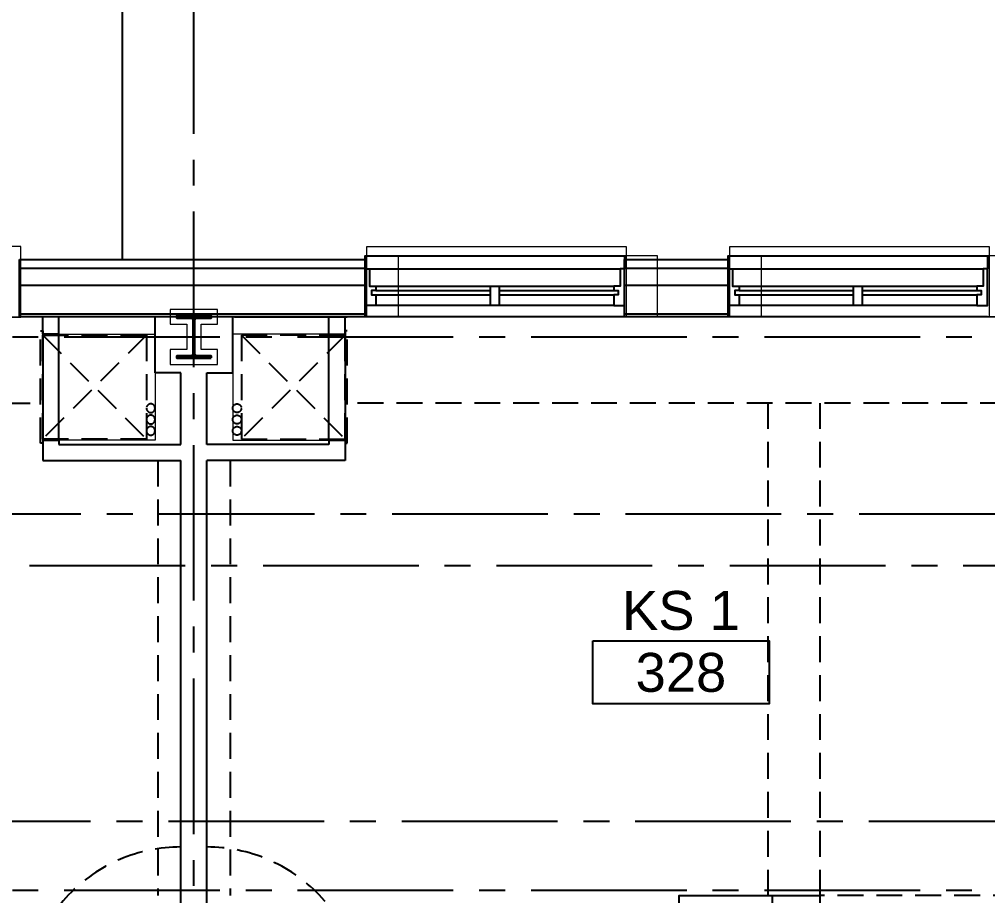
# Model space of a CAD drawing. Header units: inches. Extents: x 18000 to 22048, y 0 to 3165.
# Drawn here: x 20647.6 to 20871.6, y 1320 to 1522.7 of the extents above; entities that cross this region are included whole.
import ezdxf
from ezdxf.enums import TextEntityAlignment as Align

# ---------------------------------------------------------------- set-up
doc = ezdxf.new("R2010")
doc.units = ezdxf.units.IN
doc.header["$LTSCALE"] = 48
doc.header["$MEASUREMENT"] = 0
for name, pattern in [('CENTER2', [1.125, 0.75, -0.125, 0.125, -0.125]), ('HIDDEN', [0.375, 0.25, -0.125]), ('HIDDEN2', [0.1875, 0.125, -0.0625])]:
    doc.linetypes.add(name, pattern=pattern)
for name, color, linetype in [('_0_Objects', 8, 'Continuous'), ('A-Door', 8, 'Continuous'), ('A-Door-Head', 8, 'Continuous'), ('A-Flor-Case', 8, 'Continuous'), ('A-Flor-Case-Hidden', 8, 'HIDDEN2'), ('A-Flor-Outline', 8, 'Continuous'), ('A-Flor-Ovhd', 8, 'HIDDEN2'), ('A-Flor-Pfix', 8, 'Continuous'), ('A-Flor-Soffit', 8, 'HIDDEN2'), ('A-Flor-Wall Mtd Fixture', 8, 'Continuous'), ('A-Glaz', 8, 'Continuous'), ('A-Glaz-Sill', 8, 'Continuous'), ('A-Grid(3-32)', 8, 'CENTER2'), ('A-HVAC', 8, 'HIDDEN2'), ('A-Roof-Below', 8, 'Continuous'), ('A-Tag-Rm(3-32)', 8, 'Continuous'), ('A-Wall-Full', 8, 'Continuous'), ('A-Wall-Hatch', 8, 'Continuous')]:
    doc.layers.add(name, color=color, linetype=linetype)
for name, color, linetype, lineweight in [('A-Detl-Hatch', 8, 'Continuous', 18), ('S-Detl-Hatch', 8, 'Continuous', 18), ('S-Detl-Wide', 8, 'Continuous', 35)]:
    doc.layers.add(name, color=color, linetype=linetype, lineweight=lineweight)
doc.layers.add('G-Anno-Nplt', color=8, linetype='Continuous', lineweight=18, plot=False)
doc.layers.add('G-Anno-View', color=8, linetype='Continuous', lineweight=18, plot=False)
doc.styles.add('G1DIM', font='arial.ttf')
doc.styles.get("Standard").update_dxf_attribs({"font": 'arial.ttf'})
doc.dimstyles.new('Aec-Arch-I-96', dxfattribs={"dimscale": 96, "dimtxt": 0.09375, "dimasz": 0.0625, "dimexe": 0.0625, "dimexo": 0.0625, "dimgap": 0.03125, "dimtad": 1, "dimdec": 3, "dimzin": 3, "dimdsep": 46, "dimlunit": 4, "dimtxsty": 'G1DIM', "dimblk": 'ARCHTICK', "dimcen": 0.09375, "dimclrd": 256, "dimclre": 256, "dimclrt": 256, "dimazin": 2, "dimtfac": 0.75, "dimtdec": 3, "dimtix": 1, "dimtmove": 2, "dimatfit": 2, "dimldrblk": 'OPEN90', "dimfxl": 0.0625, "dimtolj": 1, "dimtzin": 0, "dimarcsym": 0})

# ---------------------------------------------------------------- blocks, each defined once
blk = doc.blocks.new('EXTERIOR WINDOW 4')
at = {"layer": 'A-Glaz'}
for p, q in [((3139.62, -8499), (3194.62, -8499)), ((3139.62, -8500), (3166.12, -8500)), ((3168.12, -8500), (3194.62, -8500)), ((3139.62, -8501), (3166.12, -8501)), ((3168.12, -8501), (3194.62, -8501))]:
    blk.add_line(p, q, dxfattribs=at)
for points in [[(3139.62, -8501), (3139.62, -8503.5), (3137.12, -8503.5), (3137.12, -8495), (3138.12, -8495), (3138.12, -8499), (3139.62, -8499), (3139.62, -8500), (3138.62, -8500), (3138.62, -8501), (3139.62, -8501)], [(3194.62, -8501), (3194.62, -8503.5), (3197.12, -8503.5), (3197.12, -8495), (3196.12, -8495), (3196.12, -8499), (3194.62, -8499), (3194.62, -8500), (3195.62, -8500), (3195.62, -8501), (3194.62, -8501)]]:
    blk.add_lwpolyline(points, dxfattribs=at)
blk.add_lwpolyline([(3168.12, -8503.5), (3166.12, -8503.5), (3166.12, -8499), (3168.12, -8499)], close=True, dxfattribs=at)
at = {"layer": 'A-Glaz-Sill'}
for p, q in [((3138.12, -8495), (3196.12, -8495)), ((3194.62, -8503.5), (3139.62, -8503.5)), ((3197.12, -8506.13), (3137.12, -8506.13))]:
    blk.add_line(p, q, dxfattribs=at)
blk.add_lwpolyline([(3137.12, -8495), (3137.12, -8492), (3197.12, -8492), (3197.12, -8495)], dxfattribs=at)
blk = doc.blocks.new('3RD FLOOR CORE & SHELL')
at = {"layer": 'A-Roof-Below'}
blk.add_lwpolyline([(-297.75, -14368), (-297.75, -14362.94), (-1344.13, -14168.11), (-1344.13, -14574.87)], dxfattribs=at)
at = {"layer": 'A-Wall-Full'}
for p, q in [((-1367.88, -14574.87), (-1287.88, -14574.87)), ((-1367.88, -14588.12), (-1367.88, -14574.87)), ((-1287.88, -14588.12), (-1287.88, -14574.87)), ((-1227.88, -14574.87), (-1203.88, -14574.87)), ((-1227.88, -14588.12), (-1227.88, -14574.87)), ((-1203.88, -14588.12), (-1203.88, -14574.87)), ((-1287.88, -14588.12), (-1367.88, -14588.12)), ((-1203.88, -14588.12), (-1227.88, -14588.12))]:
    blk.add_line(p, q, dxfattribs=at)
at = {"layer": 'A-Wall-Hatch'}
for p, q in [((-1367.88, -14576.87), (-1287.88, -14576.87)), ((-1227.88, -14576.87), (-1203.88, -14576.87)), ((-1287.88, -14580.87), (-1367.88, -14580.87)), ((-1203.88, -14580.87), (-1227.88, -14580.87)), ((-1287.88, -14587.5), (-1367.88, -14587.5)), ((-1203.88, -14587.5), (-1227.88, -14587.5))]:
    blk.add_line(p, q, dxfattribs=at)
for p in [(-4425, -6082), (-4341, -6082)]:
    blk.add_blockref('EXTERIOR WINDOW 4', p)
blk = doc.blocks.new('*U9')
at = {"layer": 'A-Detl-Hatch'}
h = blk.add_hatch(dxfattribs=at)
h.set_pattern_fill('ANSI32', color=256, scale=6, style=0)
h.set_pattern_definition([(45, (0, -4.865), (-1.591, 1.591), []), (45, (1.0607, -4.865), (-1.591, 1.591), [])])
edge = h.paths.add_edge_path()
edge.add_line((3.98, -9.73), (3.98, -9.295))
edge.add_line((3.98, -9.295), (0.645, -9.295))
edge.add_arc((0.645, -8.795), 0.5, 180, 270, ccw=False)
edge.add_line((0.145, -8.795), (0.145, -0.935))
edge.add_arc((0.645, -0.935), 0.5, 90, 180, ccw=False)
edge.add_line((0.645, -0.435), (3.98, -0.435))
edge.add_line((3.98, -0.435), (3.98, 0))
edge.add_line((3.98, 0), (-3.98, 0))
edge.add_line((-3.98, 0), (-3.98, -0.435))
edge.add_line((-3.98, -0.435), (-0.645, -0.435))
edge.add_arc((-0.645, -0.935), 0.5, 0, 90, ccw=False)
edge.add_line((-0.145, -0.935), (-0.145, -8.795))
edge.add_arc((-0.645, -8.795), 0.5, -90, 0, ccw=False)
edge.add_line((-0.645, -9.295), (-3.98, -9.295))
edge.add_line((-3.98, -9.295), (-3.98, -9.73))
edge.add_line((-3.98, -9.73), (3.98, -9.73))
at = {"linetype": 'ByBlock'}
blk.add_lwpolyline([(3.98, -9.73), (3.98, -9.295), (0.645, -9.295, -0.4142136), (0.145, -8.795), (0.145, -0.935, -0.4142136), (0.645, -0.435), (3.98, -0.435), (3.98, 0), (-3.98, 0), (-3.98, -0.435), (-0.645, -0.435, -0.4142136), (-0.145, -0.935), (-0.145, -8.795, -0.4142136), (-0.645, -9.295), (-3.98, -9.295), (-3.98, -9.73)], format="xyb", close=True, dxfattribs=at)
blk = doc.blocks.new('W10X33')
at = {"layer": 'S-Detl-Hatch'}
blk.add_lwpolyline([(13773.28, -7309.78), (13773.28, -7306.34), (13769.45, -7306.34), (13769.45, -7300.48), (13773.28, -7300.48), (13773.28, -7297.05), (13762.32, -7297.05), (13762.32, -7300.48), (13766.16, -7300.48), (13766.16, -7306.34), (13762.32, -7306.34), (13762.32, -7309.78)], close=True, dxfattribs=at)
at = {"layer": 'S-Detl-Wide'}
blk.add_blockref('*U9', (13767.8, -7298.55), dxfattribs=at)
blk = doc.blocks.new('3RD FLOOR - STRUCTURAL GRID')
at = {"layer": 'A-Grid(3-32)'}
for p, q in [((-1327.5, -15409.77), (-1327.5, -13426.01)), ((-3895.5, -14592.75), (-87.5, -14592.75)), ((-87.5, -14645.75), (-3895.5, -14645.75)), ((-3871.39, -14704.75), (-111.62, -14704.75)), ((-3895.5, -14720.75), (-87.5, -14720.75))]:
    blk.add_line(p, q, dxfattribs=at)
blk.add_lwpolyline([(-111.62, -14633.75), (-3875.19, -14633.75), (-3882.75, -14619.19), (-3928.81, -14619.19)], dxfattribs=at)
blk.add_blockref('W10X33', (-15095.3, -7289.34))
blk = doc.blocks.new('HVAC UNIT NICHE')
at = {"layer": 'A-Door-Head'}
blk.add_lwpolyline([(4, 0), (28.5, 0), (28.5, -3.75), (4, -3.75)], close=True, dxfattribs=at)
at = {"layer": 'A-HVAC'}
for p, q in [((4.25, 0), (28.25, -24)), ((4.25, -24), (28.25, 0))]:
    blk.add_line(p, q, dxfattribs=at)
for points in [[(3.25, 0), (29.25, 0), (29.25, 0.5), (3.25, 0.5)], [(4.25, -24), (28.25, -24), (28.25, 0), (4.25, 0)]]:
    blk.add_lwpolyline(points, close=True, dxfattribs=at)
for centre in [(21.13, -25), (23.75, -25), (26.36, -25)]:
    blk.add_circle(centre, 1, dxfattribs=at)
at = {"layer": 'A-Wall-Full'}
for p, q in [((4, 0), (0, 0)), ((4, -3.75), (4, 0)), ((28.5, 0), (33.25, 0)), ((28.5, -3.75), (28.5, 0)), ((33.25, 0), (33.25, -26)), ((4, -3.75), (0, -3.75)), ((28.5, -3.75), (29.5, -3.75)), ((29.5, -3.75), (29.5, -26))]:
    blk.add_line(p, q, dxfattribs=at)
at = {"layer": 'G-Anno-Nplt'}
blk.add_lwpolyline([(4, 0), (4, -26), (28.5, -26), (28.5, 0)], close=True, dxfattribs=at)
blk = doc.blocks.new('Plumbing Chase')
at = {"layer": 'A-Flor-Outline', "linetype": 'HIDDEN2', "ltscale": 0.5}
blk.add_lwpolyline([(0.625, 0), (6.625, 0), (6.625, 24), (0.625, 24)], close=True, dxfattribs=at)
at = {"layer": 'G-Anno-Nplt'}
for centre in [(3.625, 18), (3.625, 12), (3.625, 6)]:
    blk.add_circle(centre, 2.5, dxfattribs=at)
blk = doc.blocks.new('18in door')
blk.add_lwpolyline([(0, 0), (1.5, 0), (1.5, 18), (0, 18)], close=True)
blk.add_arc((0, 0), 18, 0, 90)
blk = doc.blocks.new('Single 12x6 HVAC Shaft')
at = {"layer": 'A-Flor-Outline'}
blk.add_lwpolyline([(3.75, 17.75), (11.75, 17.75), (11.75, 3.75), (3.75, 3.75)], close=True, dxfattribs=at)
at = {"layer": 'A-HVAC'}
for p, q in [((4.75, 16.75), (10.75, 4.75)), ((4.75, 4.75), (10.75, 16.75))]:
    blk.add_line(p, q, dxfattribs=at)
blk.add_lwpolyline([(4.75, 16.75), (10.75, 16.75), (10.75, 4.75), (4.75, 4.75)], close=True, dxfattribs=at)
at = {"layer": 'A-Wall-Full'}
for points in [[(0, 21.5), (15.5, 21.5), (15.5, 0), (0, 0)], [(2.75, 18.75), (12.75, 18.75), (12.75, 2.75), (2.75, 2.75)]]:
    blk.add_lwpolyline(points, close=True, dxfattribs=at)
blk = doc.blocks.new('wall sconce')
for p, q in [((2, -2.625), (2, 2.625)), ((-1, 0), (4.625, 0))]:
    blk.add_line(p, q)
blk.add_circle((2, 0), 1.875)
blk = doc.blocks.new('sink1915rear')
for p, q in [((-5.78, -4.41), (-3.96, -6.23)), ((-5.6, -4.24), (-3.78, -6.05)), ((-5.47, -4.01), (-3.08, -6.41)), ((-6, -4.54), (-3.61, -6.94)), ((-3.96, -6.23), (-3.78, -6.05)), ((-3.61, -6.94), (-3.08, -6.41))]:
    blk.add_line(p, q)
blk.add_circle((-6.35, -3.67), 0.938)
for points, knots in [([(0, -3.91), (-0.41, -3.93), (-1.23, -3.96), (-2.41, -4.2), (-3.48, -4.57), (-4.13, -4.89), (-4.43, -5.06)], [0, 0, 0, 0, 1.238365, 2.448444, 3.606048, 4.621257, 4.621257, 4.621257, 4.621257]), ([(-5.07, -5.48), (-5.16, -5.54), (-5.5, -5.8), (-6.03, -6.29), (-6.6, -6.99), (-7.03, -7.71), (-7.32, -8.45), (-7.5, -9.2), (-7.56, -9.95), (-7.5, -10.7), (-7.32, -11.45), (-7.03, -12.19), (-6.6, -12.91), (-6.03, -13.61), (-5.33, -14.26), (-4.48, -14.84), (-3.5, -15.33), (-2.41, -15.7), (-1.23, -15.95), (-0.41, -15.98), (0, -15.99)], [5.387657, 5.387657, 5.387657, 5.387657, 5.72094, 6.671915, 7.55893, 8.391939, 9.182354, 9.943851, 10.690053, 11.436458, 12.198524, 12.989815, 13.823917, 14.712127, 15.664288, 16.687236, 17.780855, 18.938437, 20.147416, 21.38303, 21.38303, 21.38303, 21.38303])]:
    blk.add_open_spline(points, degree=3, knots=knots)
for points in [[(0, -3.91), (1.24, -3.99), (2.42, -4.23), (3.52, -4.61), (4.49, -5.1), (5.33, -5.68), (6.03, -6.32), (6.59, -7.01), (7.01, -7.73), (7.31, -8.46), (7.48, -9.21), (7.54, -9.95), (7.48, -10.69), (7.31, -11.44), (7.01, -12.17), (6.59, -12.89), (6.03, -13.58), (5.33, -14.22), (4.49, -14.81), (3.51, -15.3), (2.42, -15.67), (1.23, -15.91), (0, -15.99)], [(0, -9.7), (-0.48, -9.61), (-0.88, -9.34), (-1.15, -8.93), (-1.25, -8.45), (-1.15, -7.97), (-0.88, -7.57), (-0.48, -7.3), (0, -7.2)], [(0, -7.58), (-0.33, -7.64), (-0.62, -7.83), (-0.81, -8.12), (-0.87, -8.45), (-0.81, -8.79), (-0.62, -9.07), (-0.33, -9.26), (0, -9.33)], [(0, -9.7), (0.48, -9.61), (0.88, -9.34), (1.15, -8.93), (1.25, -8.45), (1.15, -7.97), (0.88, -7.57), (0.48, -7.3), (0, -7.2)], [(0, -7.58), (0.33, -7.64), (0.62, -7.83), (0.81, -8.12), (0.88, -8.45), (0.81, -8.79), (0.62, -9.07), (0.33, -9.26), (0, -9.33)]]:
    blk.add_spline(points, degree=3)
at = {"layer": 'A-Flor-Case-Hidden', "linetype": 'HIDDEN2', "ltscale": 0.25, "extrusion": (0, 0, -1)}
blk.add_ellipse((0, -10.01), major_axis=(-8.56, 0), ratio=0.824818, dxfattribs=at)
blk = doc.blocks.new('41in Std Vanity')
at = {"layer": 'A-Flor-Case'}
for p, q in [((23, 52), (0, 52)), ((0.75, 4), (0.75, 52)), ((23, 4), (23, 52)), ((23, 4), (0, 4))]:
    blk.add_line(p, q, dxfattribs=at)
at = {"layer": 'A-Flor-Case-Hidden'}
for p, q in [((0, 51.25), (22, 51.25)), ((0, 50.5), (21.25, 50.5)), ((0, 49.75), (21.25, 49.75)), ((22, 4.75), (22, 51.125)), ((0, 16.875), (21.25, 16.875)), ((0, 16.125), (21.25, 16.125)), ((21.25, 16.125), (0.75, 16.125)), ((0, 15.375), (22, 15.375)), ((21.25, 15.375), (0.75, 15.375)), ((0, 6.25), (21.25, 6.25)), ((0, 5.5), (21.25, 5.5)), ((0, 4.75), (22, 4.75))]:
    blk.add_line(p, q, dxfattribs=at)
for points in [[(21.25, 49.75), (22, 49.75), (22, 51.25), (21.25, 51.25)], [(21.25, 16.875), (22, 16.875), (22, 15.375), (21.25, 15.375)], [(21.25, 6.25), (22, 6.25), (22, 4.75), (21.25, 4.75)]]:
    blk.add_lwpolyline(points, close=True, dxfattribs=at)
at = {"layer": 'A-Wall-Full'}
for p, q in [((0, 0), (0, 56)), ((0, 56), (23, 56)), ((23, 0), (0, 0))]:
    blk.add_line(p, q, dxfattribs=at)
at = {"layer": 'A-Flor-Pfix', "rotation": 90}
blk.add_blockref('sink1915rear', (2.736, 33.312), dxfattribs=at)
at = {"layer": 'A-Flor-Wall Mtd Fixture', "xscale": -1, "rotation": 90}
blk.add_blockref('wall sconce', (11.5, 55), dxfattribs=at)
at = {"layer": 'A-Flor-Wall Mtd Fixture', "rotation": 90}
blk.add_blockref('wall sconce', (11.5, 1), dxfattribs=at)
blk = doc.blocks.new('_ArchTick')
at = {"linetype": 'ByBlock', "const_width": 0.15}
blk.add_lwpolyline([(-0.5, -0.5), (0.5, 0.5)], dxfattribs=at)
blk = doc.blocks.new('*D138')
at = {"layer": 'Defpoints', "transparency": 16777216}
for p in [(-44.25, -73.66), (-4.25, -73.66), (-4.25, -75.03)]:
    blk.add_point(p, dxfattribs=at)
at = {"layer": 'G-Anno-Nplt', "lineweight": -2, "transparency": 16777216}
for p, q in [((-44.25, -75.03), (-4.25, -75.03)), ((-44.25, -75.16), (-44.25, -76.53)), ((-4.25, -75.16), (-4.25, -76.53))]:
    blk.add_line(p, q, dxfattribs=at)
at = {"layer": 'G-Anno-Nplt', "lineweight": -2, "transparency": 16777216, "xscale": 1.5, "yscale": 1.5, "zscale": 1.5, "rotation": 180}
blk.add_blockref('_ArchTick', (-44.25, -75.03), dxfattribs=at)
at = {"layer": 'G-Anno-Nplt', "lineweight": -2, "transparency": 16777216, "xscale": 1.5, "yscale": 1.5, "zscale": 1.5}
blk.add_blockref('_ArchTick', (-4.25, -75.03), dxfattribs=at)
at = {"layer": 'G-Anno-Nplt', "transparency": 16777216, "insert": (-24.25, -76.93), "char_height": 2.25, "attachment_point": 5, "rotation": 180, "style": 'G1DIM'}
blk.add_mtext('\\A1;3\'-4"', dxfattribs=at)
blk = doc.blocks.new('_Open90')
at = {"linetype": 'ByBlock', "lineweight": -2}
for p, q in [((0, 0), (-1, 0)), ((-0.5, 0.5), (0, 0)), ((0, 0), (-0.5, -0.5))]:
    blk.add_line(p, q, dxfattribs=at)
blk = doc.blocks.new('*D139')
at = {"layer": 'Defpoints', "transparency": 16777216}
for p in [(-11.64, -72.75), (-10.4, -72.75), (-10.4, -96.75)]:
    blk.add_point(p, dxfattribs=at)
at = {"layer": 'G-Anno-Nplt', "lineweight": -2, "transparency": 16777216}
for p, q in [((-11.9, -72.75), (-13.14, -72.75)), ((-11.64, -96.75), (-11.64, -72.75)), ((-11.9, -96.75), (-13.14, -96.75))]:
    blk.add_line(p, q, dxfattribs=at)
at = {"layer": 'G-Anno-Nplt', "lineweight": -2, "transparency": 16777216, "xscale": 1.5, "yscale": 1.5, "zscale": 1.5}
for p, rotation in [((-11.64, -72.75), 90), ((-11.64, -96.75), 270)]:
    blk.add_blockref('_ArchTick', p, dxfattribs=dict(at, rotation=rotation))
at = {"layer": 'G-Anno-Nplt', "transparency": 16777216, "insert": (-13.54, -84.75), "char_height": 2.25, "attachment_point": 5, "rotation": 90, "style": 'G1DIM'}
blk.add_mtext('\\A1;2\'-0"', dxfattribs=at)
blk = doc.blocks.new('Rm Tag')
blk.add_lwpolyline([(-0.2124, 0.0759), (0.2124, 0.0759), (0.2124, -0.0759), (-0.2124, -0.0759)], close=True)
for p in [(0, 0.2858), (0, 0.1493), (0, 0)]:
    blk.add_attdef('XXX', text='', height=0.0938).set_placement(p, align=Align.MIDDLE_CENTER)
blk = doc.blocks.new('36in door')
blk.add_lwpolyline([(-1.5, -36), (0, -36), (0, 0), (-1.5, 0)], close=True)
blk.add_arc((0, 0), 36, 180, 270)
blk = doc.blocks.new('connecting')
at = {"layer": 'A-Door'}
for points in [[(0, 38), (0, 36), (6, 36), (6, 38)], [(0, 0), (0, -2), (6, -2), (6, 0)]]:
    blk.add_lwpolyline(points, close=True, dxfattribs=at)
at = {"layer": 'A-Door', "linetype": 'HIDDEN2'}
for centre, start, end in [((0, 36), 90, 182.388), ((6, 36), 357.612, 90)]:
    blk.add_arc(centre, 36, start, end, dxfattribs=at)
at = {"layer": 'A-Door-Head'}
blk.add_lwpolyline([(0, 0), (0, 36), (6, 36), (6, 0)], close=True, dxfattribs=at)
at = {"layer": 'A-Door', "xscale": -1, "rotation": 270}
blk.add_blockref('36in door', (0, 36), dxfattribs=at)
at = {"layer": 'A-Door', "rotation": 90}
blk.add_blockref('36in door', (6, 36), dxfattribs=at)
blk = doc.blocks.new('Studio Vanity and Closet Typ')
at = {"layer": 'A-Door'}
for points in [[(-42.2386, -69), (-42.2386, -72.75), (-44.2386, -72.75), (-44.2386, -69)], [(-6.2386, -69), (-6.2386, -72.75), (-4.2386, -72.75), (-4.2386, -69)]]:
    blk.add_lwpolyline(points, close=True, dxfattribs=at)
at = {"layer": 'A-Door-Head'}
blk.add_lwpolyline([(-42.2386, -69), (-42.2386, -72.75), (-6.2386, -72.75), (-6.2386, -69)], close=True, dxfattribs=at)
at = {"layer": 'A-Flor-Ovhd'}
for p, q in [((-4.375, -81.955), (-44.25, -81.955)), ((-4.375, -85.955), (-44.25, -85.955)), ((-4.375, -86.955), (-44.25, -86.955))]:
    blk.add_line(p, q, dxfattribs=at)
at = {"layer": 'A-Flor-Soffit'}
blk.add_line((-59.75, -23), (-59.75, -69), dxfattribs=at)
at = {"layer": 'A-Wall-Full'}
for p, q in [((-56, 0), (-56, -23)), ((0, 0), (0, -23)), ((-56, -23), (-59.75, -23)), ((-42.25, -69), (-59.75, -69)), ((-59.75, -101.625), (-59.75, -69)), ((-42.25, -69), (-42.25, -72.75)), ((0, -69), (-6.25, -69)), ((-6.25, -69), (-6.25, -72.75)), ((-44.25, -80.125), (-44.25, -72.75)), ((-44.25, -72.75), (-42.25, -72.75)), ((-4.25, -72.75), (-6.25, -72.75)), ((-4.25, -72.75), (-4.25, -96.75)), ((-4.25, -96.75), (-44.25, -96.75)), ((3, -101.625), (-59.75, -101.625))]:
    blk.add_line(p, q, dxfattribs=at)
at = {"xscale": -1, "rotation": 90}
blk.add_blockref('41in Std Vanity', (0, 0), dxfattribs=at)
for name, p in [('Plumbing Chase', (-4.25, -96.75)), ('Single 12x6 HVAC Shaft', (-59.75, -101.625))]:
    blk.add_blockref(name, p)
at = {"layer": 'A-Door'}
blk.add_blockref('18in door', (-42.2386, -69), dxfattribs=at)
at = {"layer": 'A-Door', "xscale": -1}
blk.add_blockref('18in door', (-6.2386, -69), dxfattribs=at)
at = {"layer": 'G-Anno-View', "insert": (-44.2161, -34.9487), "char_height": 20.58111, "width": 161.68767, "attachment_point": 1, "style": 'G1DIM'}
blk.add_mtext('A1', dxfattribs=at)
at = {"layer": 'G-Anno-Nplt'}
dim = blk.add_linear_dim(base=(-4.25, -75.0334), p1=(-44.25, -73.6618), p2=(-4.25, -73.6618), dimstyle='Aec-Arch-I-96', override={"dimscale": 24, "dimsah": 1, "dimclrt": 256}, dxfattribs=at)
dim.commit()
dim.dimension.update_dxf_attribs({"geometry": '*D138', "text_midpoint": (-24.25, -76.933)})
dim = blk.add_linear_dim(base=(-11.64, -72.75), p1=(-10.398, -96.75), p2=(-10.398, -72.75), angle=90, dimstyle='Aec-Arch-I-96', override={"dimscale": 24, "dimsah": 1, "dimclrt": 256}, dxfattribs=at)
dim.commit()
dim.dimension.update_dxf_attribs({"geometry": '*D139', "text_midpoint": (-13.5388, -84.75)})
blk = doc.blocks.new('King Studio 1')
at = {"layer": 'A-Flor-Soffit'}
for p, q in [((9.12, 260.64), (188.88, 260.64)), ((79.12, 146.75), (79.12, 260.64)), ((91.12, 146.75), (91.12, 260.64)), ((215.63, 247.38), (215.63, 146.75))]:
    blk.add_line(p, q, dxfattribs=at)
at = {"layer": 'A-Wall-Full'}
for p, q in [((214.57, 280.62), (188.58, 280.62)), ((215.02, 267.64), (215.02, 280.65)), ((221, 267.64), (215.02, 267.64)), ((221, 251.13), (221, 267.64)), ((214.88, 251.13), (221, 251.13)), ((214.88, 247.38), (221, 247.38))]:
    blk.add_line(p, q, dxfattribs=at)
blk.add_lwpolyline([(221, 6), (221, 59.9), (215.63, 59.9), (215.63, 84), (221, 84), (221, 247.38)], dxfattribs=at)
at = {"layer": 'G-Anno-Nplt'}
blk.add_line((9.12, 280.62), (215.02, 280.62), dxfattribs=at)
for points in [[(40, 280.62), (100, 280.62), (100, 296.87), (40, 296.87)], [(124, 280.59), (184, 280.59), (184, 296.87), (124, 296.87)], [(32.75, 294.75), (92.75, 294.75), (92.75, 280.62), (32.75, 280.62)], [(116.75, 294.75), (176.75, 294.75), (176.75, 280.62), (116.75, 280.62)]]:
    blk.add_lwpolyline(points, close=True, dxfattribs=at)
at = {"xscale": -1, "rotation": 90}
for name, p in [('HVAC UNIT NICHE', (189.02, 280.62)), ('Studio Vanity and Closet Typ', (10.12, 87))]:
    blk.add_blockref(name, p, dxfattribs=at)

msp = doc.modelspace()

# ---------------------------------------------------------------- block references
at = {"layer": '_0_Objects', "linetype": 'HIDDEN'}
msp.add_blockref('3RD FLOOR - STRUCTURAL GRID', (22015.5, 16042.01), dxfattribs=at)
at = {"layer": '_0_Objects'}
for name, p in [('3RD FLOOR CORE & SHELL', (22015.5, 16042.01)), ('King Studio 1', (20464, 1173.26)), ('connecting', (20685, 1259.26))]:
    msp.add_blockref(name, p, dxfattribs=at)
at = {"layer": '_0_Objects', "xscale": -1}
msp.add_blockref('King Studio 1', (20912, 1173.26), dxfattribs=at)
at = {"layer": 'A-Tag-Rm(3-32)'}
ref = msp.add_blockref('Rm Tag', (20800.67, 1371.65), dxfattribs=dict(at, xscale=96, yscale=96, zscale=96))
ref.add_attrib('XXX', 'KS 1', dxfattribs={"layer": '0', "height": 9}).set_placement((20800.67, 1385.98), align=Align.MIDDLE_CENTER)
ref.add_attrib('XXX', '328', dxfattribs={"layer": '0', "height": 9}).set_placement((20800.67, 1371.65), align=Align.MIDDLE_CENTER)

doc.saveas('drawing.dxf')
